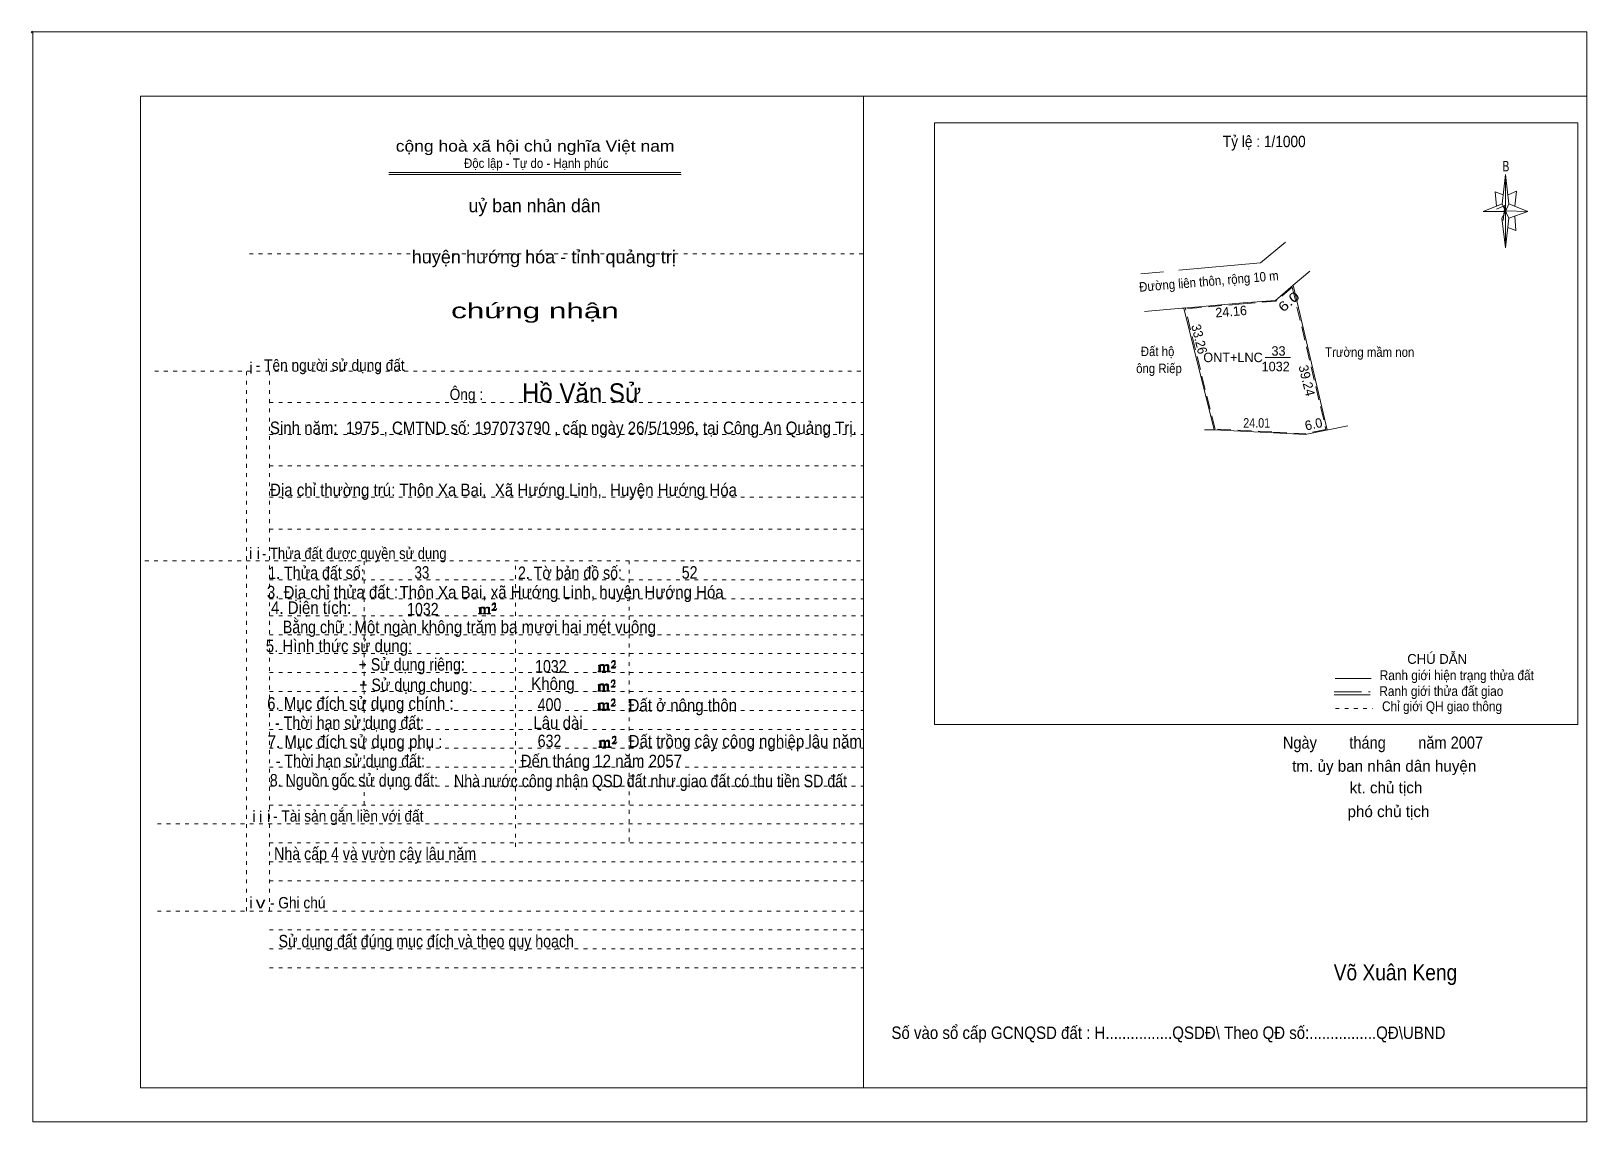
# Model space of a CAD drawing. Header units: centimetres. Extents: x -1.6 to 39.5, y -3.3 to 25.5.
import ezdxf
from ezdxf.enums import TextEntityAlignment as Align

# ---------------------------------------------------------------- set-up
doc = ezdxf.new("R2010")
doc.units = ezdxf.units.CM
doc.header["$LTSCALE"] = 0.12
for name, pattern in [('DOTTED', [1.5, 0.3, -1.2]), ('LONG_DASHED', [7.5, 6, -1.5]), ('MEDIUM_DASHED', [4.5, 3, -1.5])]:
    doc.linetypes.add(name, pattern=pattern)
for name, color, linetype, lineweight in [('1', 7, 'DOTTED', 13), ('10', 7, 'Continuous', 13), ('4', 7, 'Continuous', 13), ('5', 7, 'Continuous', 13), ('50', 7, 'Continuous', 13)]:
    doc.layers.add(name, color=color, linetype=linetype, lineweight=lineweight)

msp = doc.modelspace()

# ---------------------------------------------------------------- hatches: boundary and pattern name
at = {"layer": '50'}
for points in [[(10.27, 10.13), (10.27, 10.12), (10.27, 10.11), (10.25, 10.11), (10.24, 10.11), (10.24, 10.1), (10.33, 10.1), (10.33, 10.11), (10.32, 10.11), (10.31, 10.11), (10.31, 10.12), (10.31, 10.13), (10.31, 10.24), (10.31, 10.25), (10.32, 10.26), (10.34, 10.26), (10.35, 10.26), (10.36, 10.26), (10.37, 10.25), (10.39, 10.22), (10.39, 10.13), (10.37, 10.12), (10.37, 10.11), (10.36, 10.11), (10.35, 10.11), (10.35, 10.1), (10.44, 10.1), (10.44, 10.11), (10.43, 10.11), (10.42, 10.11), (10.42, 10.12), (10.42, 10.13), (10.42, 10.24), (10.44, 10.26), (10.45, 10.26), (10.46, 10.26), (10.49, 10.26), (10.49, 10.25), (10.5, 10.24), (10.5, 10.22), (10.5, 10.13), (10.5, 10.12), (10.49, 10.11), (10.49, 10.11), (10.47, 10.11), (10.47, 10.1), (10.56, 10.1), (10.56, 10.11), (10.55, 10.11), (10.54, 10.11), (10.53, 10.12), (10.53, 10.13), (10.53, 10.2), (10.53, 10.25), (10.53, 10.26), (10.52, 10.27), (10.5, 10.28), (10.47, 10.28), (10.46, 10.28), (10.44, 10.27), (10.41, 10.25), (10.41, 10.26), (10.4, 10.28), (10.39, 10.28), (10.37, 10.28), (10.35, 10.28), (10.34, 10.28), (10.32, 10.26), (10.31, 10.26), (10.31, 10.25), (10.31, 10.25), (10.31, 10.26), (10.31, 10.28), (10.24, 10.26), (10.24, 10.26), (10.25, 10.26), (10.27, 10.25), (10.27, 10.24), (10.27, 10.23)], [(10.69, 10.19), (10.72, 10.24), (10.72, 10.24), (10.71, 10.22), (10.69, 10.22), (10.68, 10.22), (10.63, 10.22), (10.66, 10.26), (10.67, 10.27), (10.69, 10.28), (10.69, 10.3), (10.69, 10.32), (10.69, 10.34), (10.69, 10.35), (10.69, 10.37), (10.68, 10.38), (10.67, 10.38), (10.66, 10.39), (10.65, 10.39), (10.63, 10.38), (10.63, 10.38), (10.62, 10.37), (10.61, 10.35), (10.59, 10.33), (10.61, 10.33), (10.61, 10.35), (10.62, 10.35), (10.63, 10.36), (10.65, 10.36), (10.66, 10.36), (10.67, 10.35), (10.68, 10.35), (10.68, 10.32), (10.68, 10.3), (10.66, 10.28), (10.66, 10.26), (10.65, 10.25), (10.59, 10.2), (10.59, 10.19)], [(13.42, 8.61), (13.42, 8.6), (13.42, 8.59), (13.41, 8.59), (13.4, 8.59), (13.4, 8.57), (13.48, 8.57), (13.48, 8.59), (13.47, 8.59), (13.46, 8.59), (13.46, 8.6), (13.46, 8.61), (13.46, 8.72), (13.46, 8.73), (13.47, 8.74), (13.5, 8.74), (13.51, 8.74), (13.52, 8.74), (13.53, 8.73), (13.54, 8.69), (13.54, 8.61), (13.53, 8.6), (13.53, 8.59), (13.52, 8.59), (13.51, 8.59), (13.51, 8.57), (13.6, 8.57), (13.6, 8.59), (13.58, 8.59), (13.57, 8.59), (13.57, 8.6), (13.57, 8.61), (13.57, 8.72), (13.6, 8.74), (13.61, 8.74), (13.62, 8.74), (13.64, 8.74), (13.64, 8.73), (13.65, 8.72), (13.65, 8.69), (13.65, 8.61), (13.65, 8.6), (13.64, 8.59), (13.64, 8.59), (13.63, 8.59), (13.63, 8.57), (13.72, 8.57), (13.72, 8.59), (13.7, 8.59), (13.69, 8.59), (13.68, 8.6), (13.68, 8.61), (13.68, 8.68), (13.68, 8.73), (13.68, 8.74), (13.67, 8.75), (13.65, 8.76), (13.63, 8.76), (13.62, 8.76), (13.6, 8.75), (13.56, 8.73), (13.56, 8.74), (13.55, 8.76), (13.54, 8.76), (13.53, 8.76), (13.51, 8.76), (13.5, 8.76), (13.47, 8.74), (13.46, 8.74), (13.46, 8.73), (13.46, 8.73), (13.46, 8.74), (13.46, 8.76), (13.4, 8.74), (13.4, 8.74), (13.41, 8.74), (13.42, 8.73), (13.42, 8.72), (13.42, 8.71)], [(13.85, 8.67), (13.87, 8.72), (13.87, 8.72), (13.86, 8.69), (13.85, 8.69), (13.84, 8.69), (13.78, 8.69), (13.82, 8.74), (13.83, 8.75), (13.85, 8.76), (13.85, 8.78), (13.85, 8.79), (13.85, 8.82), (13.85, 8.83), (13.85, 8.85), (13.84, 8.86), (13.83, 8.86), (13.82, 8.87), (13.8, 8.87), (13.78, 8.86), (13.78, 8.86), (13.77, 8.85), (13.76, 8.83), (13.75, 8.81), (13.76, 8.81), (13.76, 8.83), (13.77, 8.83), (13.78, 8.84), (13.8, 8.84), (13.82, 8.84), (13.83, 8.83), (13.84, 8.83), (13.84, 8.79), (13.84, 8.78), (13.82, 8.76), (13.82, 8.74), (13.8, 8.73), (13.75, 8.68), (13.75, 8.67)], [(13.41, 8.09), (13.41, 8.08), (13.41, 8.07), (13.4, 8.07), (13.39, 8.07), (13.39, 8.06), (13.48, 8.06), (13.48, 8.07), (13.47, 8.07), (13.45, 8.07), (13.45, 8.08), (13.45, 8.09), (13.45, 8.2), (13.45, 8.21), (13.47, 8.23), (13.49, 8.23), (13.5, 8.23), (13.51, 8.23), (13.52, 8.21), (13.53, 8.18), (13.53, 8.09), (13.52, 8.08), (13.52, 8.07), (13.51, 8.07), (13.5, 8.07), (13.5, 8.06), (13.59, 8.06), (13.59, 8.07), (13.58, 8.07), (13.57, 8.07), (13.57, 8.08), (13.57, 8.09), (13.57, 8.2), (13.59, 8.23), (13.6, 8.23), (13.61, 8.23), (13.63, 8.23), (13.63, 8.21), (13.64, 8.2), (13.64, 8.18), (13.64, 8.09), (13.64, 8.08), (13.63, 8.07), (13.63, 8.07), (13.62, 8.07), (13.62, 8.06), (13.71, 8.06), (13.71, 8.07), (13.7, 8.07), (13.69, 8.07), (13.67, 8.08), (13.67, 8.09), (13.67, 8.17), (13.67, 8.21), (13.67, 8.23), (13.66, 8.24), (13.64, 8.25), (13.62, 8.25), (13.61, 8.25), (13.59, 8.24), (13.55, 8.21), (13.55, 8.23), (13.54, 8.25), (13.53, 8.25), (13.52, 8.25), (13.5, 8.25), (13.49, 8.25), (13.47, 8.23), (13.45, 8.23), (13.45, 8.21), (13.45, 8.21), (13.45, 8.23), (13.45, 8.25), (13.39, 8.23), (13.39, 8.23), (13.4, 8.23), (13.41, 8.21), (13.41, 8.2), (13.41, 8.19)], [(13.84, 8.16), (13.86, 8.2), (13.86, 8.2), (13.85, 8.18), (13.84, 8.18), (13.83, 8.18), (13.77, 8.18), (13.81, 8.23), (13.82, 8.24), (13.84, 8.25), (13.84, 8.27), (13.84, 8.28), (13.84, 8.3), (13.84, 8.31), (13.84, 8.34), (13.83, 8.35), (13.82, 8.35), (13.81, 8.36), (13.8, 8.36), (13.77, 8.35), (13.77, 8.35), (13.76, 8.34), (13.75, 8.31), (13.74, 8.29), (13.75, 8.29), (13.75, 8.31), (13.76, 8.31), (13.77, 8.33), (13.8, 8.33), (13.81, 8.33), (13.82, 8.31), (13.83, 8.31), (13.83, 8.28), (13.83, 8.27), (13.81, 8.25), (13.81, 8.23), (13.8, 8.21), (13.74, 8.17), (13.74, 8.16)], [(13.84, 7.66), (13.86, 7.71), (13.86, 7.71), (13.85, 7.68), (13.84, 7.68), (13.83, 7.68), (13.77, 7.68), (13.81, 7.73), (13.82, 7.74), (13.84, 7.75), (13.84, 7.77), (13.84, 7.78), (13.84, 7.81), (13.84, 7.82), (13.84, 7.84), (13.83, 7.85), (13.82, 7.85), (13.81, 7.86), (13.79, 7.86), (13.77, 7.85), (13.77, 7.85), (13.76, 7.84), (13.75, 7.82), (13.74, 7.8), (13.75, 7.8), (13.75, 7.82), (13.76, 7.82), (13.77, 7.83), (13.79, 7.83), (13.81, 7.83), (13.82, 7.82), (13.83, 7.82), (13.83, 7.78), (13.83, 7.77), (13.81, 7.75), (13.81, 7.73), (13.79, 7.72), (13.74, 7.67), (13.74, 7.66)], [(13.41, 7.6), (13.41, 7.59), (13.41, 7.58), (13.4, 7.58), (13.39, 7.58), (13.39, 7.56), (13.47, 7.56), (13.47, 7.58), (13.46, 7.58), (13.45, 7.58), (13.45, 7.59), (13.45, 7.6), (13.45, 7.71), (13.45, 7.72), (13.46, 7.73), (13.49, 7.73), (13.5, 7.73), (13.51, 7.73), (13.52, 7.72), (13.53, 7.68), (13.53, 7.6), (13.52, 7.59), (13.52, 7.58), (13.51, 7.58), (13.5, 7.58), (13.5, 7.56), (13.59, 7.56), (13.59, 7.58), (13.57, 7.58), (13.56, 7.58), (13.56, 7.59), (13.56, 7.6), (13.56, 7.71), (13.59, 7.73), (13.6, 7.73), (13.61, 7.73), (13.63, 7.73), (13.63, 7.72), (13.64, 7.71), (13.64, 7.68), (13.64, 7.6), (13.64, 7.59), (13.63, 7.58), (13.63, 7.58), (13.62, 7.58), (13.62, 7.56), (13.71, 7.56), (13.71, 7.58), (13.69, 7.58), (13.68, 7.58), (13.67, 7.59), (13.67, 7.6), (13.67, 7.67), (13.67, 7.72), (13.67, 7.73), (13.66, 7.74), (13.64, 7.75), (13.62, 7.75), (13.61, 7.75), (13.59, 7.74), (13.55, 7.72), (13.55, 7.73), (13.54, 7.75), (13.53, 7.75), (13.52, 7.75), (13.5, 7.75), (13.49, 7.75), (13.46, 7.73), (13.45, 7.73), (13.45, 7.72), (13.45, 7.72), (13.45, 7.73), (13.45, 7.75), (13.39, 7.73), (13.39, 7.73), (13.4, 7.73), (13.41, 7.72), (13.41, 7.71), (13.41, 7.7)], [(13.44, 6.61), (13.44, 6.6), (13.44, 6.59), (13.43, 6.59), (13.42, 6.59), (13.42, 6.57), (13.5, 6.57), (13.5, 6.59), (13.49, 6.59), (13.48, 6.59), (13.48, 6.6), (13.48, 6.61), (13.48, 6.72), (13.48, 6.73), (13.49, 6.74), (13.52, 6.74), (13.53, 6.74), (13.54, 6.74), (13.55, 6.73), (13.56, 6.69), (13.56, 6.61), (13.55, 6.6), (13.55, 6.59), (13.54, 6.59), (13.53, 6.59), (13.53, 6.57), (13.62, 6.57), (13.62, 6.59), (13.6, 6.59), (13.59, 6.59), (13.59, 6.6), (13.59, 6.61), (13.59, 6.72), (13.62, 6.74), (13.63, 6.74), (13.64, 6.74), (13.66, 6.74), (13.66, 6.73), (13.67, 6.72), (13.67, 6.69), (13.67, 6.61), (13.67, 6.6), (13.66, 6.59), (13.66, 6.59), (13.65, 6.59), (13.65, 6.57), (13.74, 6.57), (13.74, 6.59), (13.72, 6.59), (13.71, 6.59), (13.7, 6.6), (13.7, 6.61), (13.7, 6.68), (13.7, 6.73), (13.7, 6.74), (13.69, 6.75), (13.67, 6.76), (13.65, 6.76), (13.64, 6.76), (13.62, 6.75), (13.58, 6.73), (13.58, 6.74), (13.57, 6.76), (13.56, 6.76), (13.55, 6.76), (13.53, 6.76), (13.52, 6.76), (13.49, 6.74), (13.48, 6.74), (13.48, 6.73), (13.48, 6.73), (13.48, 6.74), (13.48, 6.76), (13.42, 6.74), (13.42, 6.74), (13.43, 6.74), (13.44, 6.73), (13.44, 6.72), (13.44, 6.71)], [(13.87, 6.67), (13.89, 6.72), (13.89, 6.72), (13.88, 6.69), (13.87, 6.69), (13.86, 6.69), (13.8, 6.69), (13.84, 6.74), (13.85, 6.75), (13.87, 6.76), (13.87, 6.78), (13.87, 6.79), (13.87, 6.82), (13.87, 6.83), (13.87, 6.85), (13.86, 6.86), (13.85, 6.86), (13.84, 6.87), (13.82, 6.87), (13.8, 6.86), (13.8, 6.86), (13.79, 6.85), (13.78, 6.83), (13.77, 6.81), (13.78, 6.81), (13.78, 6.83), (13.79, 6.83), (13.8, 6.84), (13.82, 6.84), (13.84, 6.84), (13.85, 6.83), (13.86, 6.83), (13.86, 6.79), (13.86, 6.78), (13.84, 6.76), (13.84, 6.74), (13.82, 6.73), (13.77, 6.68), (13.77, 6.67)]]:
    msp.add_hatch(color=256, dxfattribs=at).paths.add_polyline_path(points)

# ---------------------------------------------------------------- linework, layer by layer
at = {"layer": '1', "linetype": 'Continuous'}
for p, q in [((1.31, -2.42), (1.31, 23.78)), ((1.31, 23.78), (39.51, 23.78)), ((20.41, -2.42), (20.41, 23.78)), ((39.51, -2.42), (39.51, 23.78)), ((7.87, 21.76), (15.58, 21.76)), ((7.87, 21.71), (15.59, 21.71)), ((1.31, -2.42), (39.51, -2.42))]:
    msp.add_line(p, q, dxfattribs=at)
at = {"layer": '1'}
for p, q in [((4.19, 19.61), (20.41, 19.61)), ((1.69, 16.51), (20.41, 16.51)), ((4.11, 2.25), (4.11, 16.51)), ((4.72, 2.25), (4.72, 16.51)), ((4.72, 15.68), (20.41, 15.68)), ((4.72, 14.84), (20.41, 14.84)), ((4.72, 14.01), (20.41, 14.01)), ((4.72, 13.18), (20.41, 13.18)), ((4.72, 12.34), (20.41, 12.34)), ((1.43, 11.5), (20.41, 11.5)), ((7.22, 5.05), (7.22, 11.5)), ((11.22, 3.95), (11.22, 11.5)), ((14.22, 4.09), (14.22, 11.5)), ((4.72, 11), (20.41, 11)), ((4.72, 10.5), (20.41, 10.5)), ((4.72, 10.05), (20.41, 10.05)), ((4.72, 9.55), (20.41, 9.55)), ((4.72, 9.05), (20.41, 9.05)), ((4.72, 8.55), (20.41, 8.55)), ((4.72, 8.05), (20.41, 8.05)), ((4.72, 7.55), (20.41, 7.55)), ((4.72, 7.05), (20.41, 7.05)), ((4.72, 6.55), (20.41, 6.55)), ((4.72, 6.05), (20.41, 6.05)), ((4.72, 5.55), (20.41, 5.55)), ((4.72, 5.05), (20.41, 5.05)), ((1.76, 4.55), (20.41, 4.55)), ((4.72, 4.05), (20.41, 4.05)), ((4.72, 3.55), (20.41, 3.55)), ((4.72, 3.05), (20.41, 3.05)), ((1.76, 2.25), (20.41, 2.25)), ((4.72, 1.75), (20.41, 1.75)), ((4.72, 1.25), (20.41, 1.25)), ((4.72, 0.75), (20.41, 0.75))]:
    msp.add_line(p, q, dxfattribs=at)
at = {"layer": '1', "linetype": 'Continuous'}
msp.add_lwpolyline([(-1.53, -3.32), (39.51, -3.32), (39.51, 25.48), (-1.53, 25.48)], close=True, dxfattribs=at)
at = {"layer": '10'}
for p, q in [((31.55, 19.92), (30.89, 19.37)), ((28.73, 19.18), (30.89, 19.37)), ((28.33, 19.14), (27.73, 19.08)), ((32.19, 19.15), (31.75, 18.78)), ((31.75, 18.78), (31.29, 18.38)), ((31.75, 18.78), (32.65, 14.96)), ((30.43, 18.32), (28.87, 18.18)), ((29.67, 14.96), (28.87, 18.18)), ((31.29, 18.38), (30.43, 18.32)), ((31.01, 16.87), (31.68, 16.87)), ((29.41, 14.96), (29.67, 14.96)), ((31.23, 14.88), (29.67, 14.96)), ((31.23, 14.88), (32.07, 14.84)), ((33.2, 15.07), (32.07, 14.84))]:
    msp.add_line(p, q, dxfattribs=at)
at = {"layer": '10', "linetype": 'MEDIUM_DASHED'}
for p, q in [((31.73, 18.73), (31.3, 18.36)), ((30.41, 18.29), (28.89, 18.16)), ((29.69, 14.98), (28.9, 18.19)), ((31.29, 18.36), (30.43, 18.29)), ((31.19, 14.91), (29.69, 14.98)), ((31.23, 14.9), (32.06, 14.86))]:
    msp.add_line(p, q, dxfattribs=at)
msp.add_lwpolyline([(31.73, 18.73), (32.62, 14.97), (32.06, 14.86)], dxfattribs=at)
at = {"layer": '10'}
msp.add_lwpolyline([(28.87, 18.18), (28.81, 18.18), (27.83, 18.09)], dxfattribs=at)
at = {"layer": '4'}
for p, q in [((32.86, 8.39), (33.81, 8.39)), ((32.84, 7.96), (33.79, 7.96))]:
    msp.add_line(p, q, dxfattribs=at)
at = {"layer": '4', "linetype": 'LONG_DASHED'}
msp.add_line((32.84, 8.04), (33.79, 8.04), dxfattribs=at)
at = {"layer": '4', "linetype": 'DOTTED'}
msp.add_line((32.87, 7.6), (33.86, 7.6), dxfattribs=at)
at = {"layer": '4'}
msp.add_lwpolyline([(22.28, 23.07), (39.27, 23.07), (39.27, 7.18), (22.28, 7.18)], close=True, dxfattribs=at)
msp.add_circle((-1.55, 25.47), 0.025, dxfattribs=at)
at = {"layer": '5'}
for p, q in [((37.27, 20.93), (37.36, 21.71)), ((37.45, 20.55), (37.36, 19.77)), ((37.45, 20.93), (37.95, 20.73)), ((37.61, 20.61), (37.63, 20.23)), ((37.63, 20.23), (37.42, 20.31))]:
    msp.add_line(p, q, dxfattribs=at)
for points in [[(37.36, 21.71), (37.45, 20.93), (37.36, 20.73)], [(37.36, 20.73), (36.77, 20.73), (37.27, 20.93), (37.45, 20.55), (37.95, 20.73), (37.36, 20.75)], [(37.36, 20.73), (37.36, 19.77), (37.26, 20.55)]]:
    msp.add_lwpolyline(points, close=True, dxfattribs=at)
for points in [[(37.3, 21.17), (37.09, 21.25), (37.12, 20.87)], [(37.43, 21.17), (37.65, 21.27), (37.61, 20.87)], [(37.36, 20.73), (37.27, 20.93), (36.77, 20.73)], [(37.12, 20.79), (37.34, 20.89), (37.3, 20.49)], [(37.36, 20.73), (37.45, 20.55), (37.95, 20.73)]]:
    msp.add_lwpolyline(points, dxfattribs=at)
at = {"layer": '50'}
for points in [[(10.27, 10.13), (10.27, 10.12), (10.27, 10.11), (10.25, 10.11), (10.24, 10.11), (10.24, 10.1), (10.33, 10.1), (10.33, 10.11), (10.32, 10.11), (10.31, 10.11), (10.31, 10.12), (10.31, 10.13), (10.31, 10.24), (10.31, 10.25), (10.32, 10.26), (10.34, 10.26), (10.35, 10.26), (10.36, 10.26), (10.37, 10.25), (10.39, 10.22), (10.39, 10.13), (10.37, 10.12), (10.37, 10.11), (10.36, 10.11), (10.35, 10.11), (10.35, 10.1), (10.44, 10.1), (10.44, 10.11), (10.43, 10.11), (10.42, 10.11), (10.42, 10.12), (10.42, 10.13), (10.42, 10.24), (10.44, 10.26), (10.45, 10.26), (10.46, 10.26), (10.49, 10.26), (10.49, 10.25), (10.5, 10.24), (10.5, 10.22), (10.5, 10.13), (10.5, 10.12), (10.49, 10.11), (10.49, 10.11), (10.47, 10.11), (10.47, 10.1), (10.56, 10.1), (10.56, 10.11), (10.55, 10.11), (10.54, 10.11), (10.53, 10.12), (10.53, 10.13), (10.53, 10.2), (10.53, 10.25), (10.53, 10.26), (10.52, 10.27), (10.5, 10.28), (10.47, 10.28), (10.46, 10.28), (10.44, 10.27), (10.41, 10.25), (10.41, 10.26), (10.4, 10.28), (10.39, 10.28), (10.37, 10.28), (10.35, 10.28), (10.34, 10.28), (10.32, 10.26), (10.31, 10.26), (10.31, 10.25), (10.31, 10.25), (10.31, 10.26), (10.31, 10.28), (10.24, 10.26), (10.24, 10.26), (10.25, 10.26), (10.27, 10.25), (10.27, 10.24), (10.27, 10.23)], [(10.69, 10.19), (10.72, 10.24), (10.72, 10.24), (10.71, 10.22), (10.69, 10.22), (10.68, 10.22), (10.63, 10.22), (10.66, 10.26), (10.67, 10.27), (10.69, 10.28), (10.69, 10.3), (10.69, 10.32), (10.69, 10.34), (10.69, 10.35), (10.69, 10.37), (10.68, 10.38), (10.67, 10.38), (10.66, 10.39), (10.65, 10.39), (10.63, 10.38), (10.63, 10.38), (10.62, 10.37), (10.61, 10.35), (10.59, 10.33), (10.61, 10.33), (10.61, 10.35), (10.62, 10.35), (10.63, 10.36), (10.65, 10.36), (10.66, 10.36), (10.67, 10.35), (10.68, 10.35), (10.68, 10.32), (10.68, 10.3), (10.66, 10.28), (10.66, 10.26), (10.65, 10.25), (10.59, 10.2), (10.59, 10.19)], [(13.42, 8.61), (13.42, 8.6), (13.42, 8.59), (13.41, 8.59), (13.4, 8.59), (13.4, 8.57), (13.48, 8.57), (13.48, 8.59), (13.47, 8.59), (13.46, 8.59), (13.46, 8.6), (13.46, 8.61), (13.46, 8.72), (13.46, 8.73), (13.47, 8.74), (13.5, 8.74), (13.51, 8.74), (13.52, 8.74), (13.53, 8.73), (13.54, 8.69), (13.54, 8.61), (13.53, 8.6), (13.53, 8.59), (13.52, 8.59), (13.51, 8.59), (13.51, 8.57), (13.6, 8.57), (13.6, 8.59), (13.58, 8.59), (13.57, 8.59), (13.57, 8.6), (13.57, 8.61), (13.57, 8.72), (13.6, 8.74), (13.61, 8.74), (13.62, 8.74), (13.64, 8.74), (13.64, 8.73), (13.65, 8.72), (13.65, 8.69), (13.65, 8.61), (13.65, 8.6), (13.64, 8.59), (13.64, 8.59), (13.63, 8.59), (13.63, 8.57), (13.72, 8.57), (13.72, 8.59), (13.7, 8.59), (13.69, 8.59), (13.68, 8.6), (13.68, 8.61), (13.68, 8.68), (13.68, 8.73), (13.68, 8.74), (13.67, 8.75), (13.65, 8.76), (13.63, 8.76), (13.62, 8.76), (13.6, 8.75), (13.56, 8.73), (13.56, 8.74), (13.55, 8.76), (13.54, 8.76), (13.53, 8.76), (13.51, 8.76), (13.5, 8.76), (13.47, 8.74), (13.46, 8.74), (13.46, 8.73), (13.46, 8.73), (13.46, 8.74), (13.46, 8.76), (13.4, 8.74), (13.4, 8.74), (13.41, 8.74), (13.42, 8.73), (13.42, 8.72), (13.42, 8.71)], [(13.85, 8.67), (13.87, 8.72), (13.87, 8.72), (13.86, 8.69), (13.85, 8.69), (13.84, 8.69), (13.78, 8.69), (13.82, 8.74), (13.83, 8.75), (13.85, 8.76), (13.85, 8.78), (13.85, 8.79), (13.85, 8.82), (13.85, 8.83), (13.85, 8.85), (13.84, 8.86), (13.83, 8.86), (13.82, 8.87), (13.8, 8.87), (13.78, 8.86), (13.78, 8.86), (13.77, 8.85), (13.76, 8.83), (13.75, 8.81), (13.76, 8.81), (13.76, 8.83), (13.77, 8.83), (13.78, 8.84), (13.8, 8.84), (13.82, 8.84), (13.83, 8.83), (13.84, 8.83), (13.84, 8.79), (13.84, 8.78), (13.82, 8.76), (13.82, 8.74), (13.8, 8.73), (13.75, 8.68), (13.75, 8.67)], [(13.41, 8.09), (13.41, 8.08), (13.41, 8.07), (13.4, 8.07), (13.39, 8.07), (13.39, 8.06), (13.48, 8.06), (13.48, 8.07), (13.47, 8.07), (13.45, 8.07), (13.45, 8.08), (13.45, 8.09), (13.45, 8.2), (13.45, 8.21), (13.47, 8.23), (13.49, 8.23), (13.5, 8.23), (13.51, 8.23), (13.52, 8.21), (13.53, 8.18), (13.53, 8.09), (13.52, 8.08), (13.52, 8.07), (13.51, 8.07), (13.5, 8.07), (13.5, 8.06), (13.59, 8.06), (13.59, 8.07), (13.58, 8.07), (13.57, 8.07), (13.57, 8.08), (13.57, 8.09), (13.57, 8.2), (13.59, 8.23), (13.6, 8.23), (13.61, 8.23), (13.63, 8.23), (13.63, 8.21), (13.64, 8.2), (13.64, 8.18), (13.64, 8.09), (13.64, 8.08), (13.63, 8.07), (13.63, 8.07), (13.62, 8.07), (13.62, 8.06), (13.71, 8.06), (13.71, 8.07), (13.7, 8.07), (13.69, 8.07), (13.67, 8.08), (13.67, 8.09), (13.67, 8.17), (13.67, 8.21), (13.67, 8.23), (13.66, 8.24), (13.64, 8.25), (13.62, 8.25), (13.61, 8.25), (13.59, 8.24), (13.55, 8.21), (13.55, 8.23), (13.54, 8.25), (13.53, 8.25), (13.52, 8.25), (13.5, 8.25), (13.49, 8.25), (13.47, 8.23), (13.45, 8.23), (13.45, 8.21), (13.45, 8.21), (13.45, 8.23), (13.45, 8.25), (13.39, 8.23), (13.39, 8.23), (13.4, 8.23), (13.41, 8.21), (13.41, 8.2), (13.41, 8.19)], [(13.84, 8.16), (13.86, 8.2), (13.86, 8.2), (13.85, 8.18), (13.84, 8.18), (13.83, 8.18), (13.77, 8.18), (13.81, 8.23), (13.82, 8.24), (13.84, 8.25), (13.84, 8.27), (13.84, 8.28), (13.84, 8.3), (13.84, 8.31), (13.84, 8.34), (13.83, 8.35), (13.82, 8.35), (13.81, 8.36), (13.8, 8.36), (13.77, 8.35), (13.77, 8.35), (13.76, 8.34), (13.75, 8.31), (13.74, 8.29), (13.75, 8.29), (13.75, 8.31), (13.76, 8.31), (13.77, 8.33), (13.8, 8.33), (13.81, 8.33), (13.82, 8.31), (13.83, 8.31), (13.83, 8.28), (13.83, 8.27), (13.81, 8.25), (13.81, 8.23), (13.8, 8.21), (13.74, 8.17), (13.74, 8.16)], [(13.84, 7.66), (13.86, 7.71), (13.86, 7.71), (13.85, 7.68), (13.84, 7.68), (13.83, 7.68), (13.77, 7.68), (13.81, 7.73), (13.82, 7.74), (13.84, 7.75), (13.84, 7.77), (13.84, 7.78), (13.84, 7.81), (13.84, 7.82), (13.84, 7.84), (13.83, 7.85), (13.82, 7.85), (13.81, 7.86), (13.79, 7.86), (13.77, 7.85), (13.77, 7.85), (13.76, 7.84), (13.75, 7.82), (13.74, 7.8), (13.75, 7.8), (13.75, 7.82), (13.76, 7.82), (13.77, 7.83), (13.79, 7.83), (13.81, 7.83), (13.82, 7.82), (13.83, 7.82), (13.83, 7.78), (13.83, 7.77), (13.81, 7.75), (13.81, 7.73), (13.79, 7.72), (13.74, 7.67), (13.74, 7.66)], [(13.41, 7.6), (13.41, 7.59), (13.41, 7.58), (13.4, 7.58), (13.39, 7.58), (13.39, 7.56), (13.47, 7.56), (13.47, 7.58), (13.46, 7.58), (13.45, 7.58), (13.45, 7.59), (13.45, 7.6), (13.45, 7.71), (13.45, 7.72), (13.46, 7.73), (13.49, 7.73), (13.5, 7.73), (13.51, 7.73), (13.52, 7.72), (13.53, 7.68), (13.53, 7.6), (13.52, 7.59), (13.52, 7.58), (13.51, 7.58), (13.5, 7.58), (13.5, 7.56), (13.59, 7.56), (13.59, 7.58), (13.57, 7.58), (13.56, 7.58), (13.56, 7.59), (13.56, 7.6), (13.56, 7.71), (13.59, 7.73), (13.6, 7.73), (13.61, 7.73), (13.63, 7.73), (13.63, 7.72), (13.64, 7.71), (13.64, 7.68), (13.64, 7.6), (13.64, 7.59), (13.63, 7.58), (13.63, 7.58), (13.62, 7.58), (13.62, 7.56), (13.71, 7.56), (13.71, 7.58), (13.69, 7.58), (13.68, 7.58), (13.67, 7.59), (13.67, 7.6), (13.67, 7.67), (13.67, 7.72), (13.67, 7.73), (13.66, 7.74), (13.64, 7.75), (13.62, 7.75), (13.61, 7.75), (13.59, 7.74), (13.55, 7.72), (13.55, 7.73), (13.54, 7.75), (13.53, 7.75), (13.52, 7.75), (13.5, 7.75), (13.49, 7.75), (13.46, 7.73), (13.45, 7.73), (13.45, 7.72), (13.45, 7.72), (13.45, 7.73), (13.45, 7.75), (13.39, 7.73), (13.39, 7.73), (13.4, 7.73), (13.41, 7.72), (13.41, 7.71), (13.41, 7.7)], [(13.44, 6.61), (13.44, 6.6), (13.44, 6.59), (13.43, 6.59), (13.42, 6.59), (13.42, 6.57), (13.5, 6.57), (13.5, 6.59), (13.49, 6.59), (13.48, 6.59), (13.48, 6.6), (13.48, 6.61), (13.48, 6.72), (13.48, 6.73), (13.49, 6.74), (13.52, 6.74), (13.53, 6.74), (13.54, 6.74), (13.55, 6.73), (13.56, 6.69), (13.56, 6.61), (13.55, 6.6), (13.55, 6.59), (13.54, 6.59), (13.53, 6.59), (13.53, 6.57), (13.62, 6.57), (13.62, 6.59), (13.6, 6.59), (13.59, 6.59), (13.59, 6.6), (13.59, 6.61), (13.59, 6.72), (13.62, 6.74), (13.63, 6.74), (13.64, 6.74), (13.66, 6.74), (13.66, 6.73), (13.67, 6.72), (13.67, 6.69), (13.67, 6.61), (13.67, 6.6), (13.66, 6.59), (13.66, 6.59), (13.65, 6.59), (13.65, 6.57), (13.74, 6.57), (13.74, 6.59), (13.72, 6.59), (13.71, 6.59), (13.7, 6.6), (13.7, 6.61), (13.7, 6.68), (13.7, 6.73), (13.7, 6.74), (13.69, 6.75), (13.67, 6.76), (13.65, 6.76), (13.64, 6.76), (13.62, 6.75), (13.58, 6.73), (13.58, 6.74), (13.57, 6.76), (13.56, 6.76), (13.55, 6.76), (13.53, 6.76), (13.52, 6.76), (13.49, 6.74), (13.48, 6.74), (13.48, 6.73), (13.48, 6.73), (13.48, 6.74), (13.48, 6.76), (13.42, 6.74), (13.42, 6.74), (13.43, 6.74), (13.44, 6.73), (13.44, 6.72), (13.44, 6.71)], [(13.87, 6.67), (13.89, 6.72), (13.89, 6.72), (13.88, 6.69), (13.87, 6.69), (13.86, 6.69), (13.8, 6.69), (13.84, 6.74), (13.85, 6.75), (13.87, 6.76), (13.87, 6.78), (13.87, 6.79), (13.87, 6.82), (13.87, 6.83), (13.87, 6.85), (13.86, 6.86), (13.85, 6.86), (13.84, 6.87), (13.82, 6.87), (13.8, 6.86), (13.8, 6.86), (13.79, 6.85), (13.78, 6.83), (13.77, 6.81), (13.78, 6.81), (13.78, 6.83), (13.79, 6.83), (13.8, 6.84), (13.82, 6.84), (13.84, 6.84), (13.85, 6.83), (13.86, 6.83), (13.86, 6.79), (13.86, 6.78), (13.84, 6.76), (13.84, 6.74), (13.82, 6.73), (13.77, 6.68), (13.77, 6.67)]]:
    msp.add_lwpolyline(points, close=True, dxfattribs=at)

# ---------------------------------------------------------------- texts
at = {"layer": '1'}
for s, height, width, p in [('cộng hoà xã hội chủ nghĩa Việt nam', 0.3, 1.15, (11.735, 22.31)), ('Tỷ lệ : 1/1000', 0.3, 0.9, (30.99, 22.43)), ('Độc lập - Tự do - Hạnh phúc', 0.25, 0.9, (11.765, 21.88)), ('chứng nhận', 0.4, 1.55, (11.73, 17.91)), ('- Tên người sử dụng đất', 0.3, 0.9, (6.325, 16.52)), ('Hồ Văn Sử', 0.5, 0.95, (12.96, 15.69)), ('- Thửa đất được quyền sử dụng', 0.3, 0.85, (6.96, 11.55)), ('- Tài sản gắn liền với đất ', 0.3, 0.9, (6.85, 4.61)), ('v', 0.3, 1.3, (4.485, 2.32)), ('- Ghi chú', 0.3, 0.9, (5.465, 2.32)), ('Võ Xuân Keng', 0.42, 0.9, (34.455, 0.42))]:
    msp.add_text(s, height=height, dxfattribs=dict(at, width=width)).set_placement(p, align=Align.CENTER)
for s, height, p in [('uỷ ban nhân dân', 0.35, (11.72, 20.71)), ('i', 0.3, (4.235, 16.45)), ('i', 0.3, (4.225, 11.55)), ('i', 0.3, (4.425, 11.55)), ('i', 0.3, (4.315, 4.6)), ('i', 0.3, (4.485, 4.59)), ('i', 0.3, (4.695, 4.6)), ('i', 0.3, (4.235, 2.32))]:
    msp.add_text(s, height=height, dxfattribs=at).set_placement(p, align=Align.CENTER)
at = {"layer": '10'}
for s, rotation, width, p in [('Đường liên thôn, rộng 10 m ', 4.808, 0.9, (29.579, 18.766)), ('6.0', 40.389, 1.3, (31.719, 18.252)), ('33.26', 283.827, 0.95, (29.154, 17.33))]:
    msp.add_text(s, height=0.25, rotation=rotation, dxfattribs=dict(at, width=width)).set_placement(p, align=Align.CENTER)
for s, rotation, p in [('24.16', 4.776, (30.125, 17.964)), ('39.24', 283.827, (31.992, 16.235)), ('6.0', 12.141, (32.319, 14.991))]:
    msp.add_text(s, height=0.25, rotation=rotation, dxfattribs=at).set_placement(p, align=Align.CENTER)
for s, height, width, p in [('Đất hộ ', 0.25, 0.9, (28.215, 16.91)), ('Trường mầm non', 0.25, 0.9, (33.775, 16.89)), ('ông Riếp', 0.25, 0.9, (28.21, 16.46)), ('24.01', 0.25, 0.85, (30.79, 15.02)), ('1032', 0.33, 0.85, (8.77, 10.06)), ('Một ngàn không trăm ba mươi hai mét vuông', 0.33, 0.9, (10.945, 9.59)), ('1032', 0.33, 0.85, (12.15, 8.55)), ('632', 0.33, 0.85, (12.115, 6.58))]:
    msp.add_text(s, height=height, dxfattribs=dict(at, width=width)).set_placement(p, align=Align.CENTER)
msp.add_text('ONT+LNC', height=0.25, dxfattribs=at).set_placement((30.95, 16.75), align=Align.RIGHT)
for s, p in [('33', (31.18, 16.92)), ('1032', (30.92, 16.51))]:
    msp.add_text(s, height=0.25, dxfattribs=at).set_placement(p)
at = {"layer": '4'}
msp.add_text('CHÚ DẪN', height=0.2591, dxfattribs=at).set_placement((35.555, 8.78), align=Align.CENTER)
at = {"layer": '4', "width": 0.9}
for s, p in [('Ranh giới hiện trạng thửa đất', (36.075, 8.35)), ('Ranh giới thửa đất giao ', (35.71, 7.93)), ('Chỉ giới QH giao thông', (35.685, 7.53))]:
    msp.add_text(s, height=0.2591, dxfattribs=at).set_placement(p, align=Align.CENTER)
at = {"layer": '5', "width": 0.75}
msp.add_text('B', height=0.276, dxfattribs=at).set_placement((37.37, 21.79), align=Align.CENTER)
at = {"layer": '50'}
for s, height, width, p in [('  huyện hướng hóa - tỉnh quảng trị', 0.34, 1.05, (11.83, 19.36)), ('Ông :', 0.3, 0.9, (9.92, 15.75)), ('Sinh năm:  1975 , CMTND số: 197073790 , cấp ngày 26/5/1996, tại Công An Quảng Trị.', 0.33, 0.9, (12.48, 14.85)), ('Địa chỉ thường trú: Thôn Xa Bai,  Xã Hướng Linh,  Huyện Hướng Hóa', 0.33, 0.9, (10.9, 13.21)), ('1. Thửa đất số:  ', 0.33, 0.85, (6.065, 11.02)), ('33', 0.33, 0.8, (8.745, 11.03)), ('2. Tờ bản đồ số:  ', 0.33, 0.85, (12.76, 11.02)), ('52', 0.33, 0.85, (15.815, 11.03)), ('3. Địa chỉ thửa đất : ', 0.33, 0.9, (6.44, 10.51)), ('Thôn Xa Bai, xã Hướng Linh, huyện Hướng Hóa', 0.33, 0.9, (12.435, 10.51)), ('4. Diện tích: ', 0.33, 0.9, (5.875, 10.1)), ('Bằng chữ :', 0.33, 0.85, (5.99, 9.59)), ('5. Hình thức sử dụng:', 0.33, 0.9, (6.555, 9.09)), ('+ Sử dụng riêng:', 0.33, 0.85, (8.475, 8.6)), ('+ Sử dụng chung:', 0.33, 0.85, (8.585, 8.06)), ('Không', 0.33, 0.9, (12.205, 8.09)), ('6. Mục đích sử dụng chính :', 0.33, 0.9, (7.12, 7.57)), ('400', 0.33, 0.85, (12.115, 7.54)), ('Đất ở nông thôn', 0.33, 0.9, (15.635, 7.52)), ('- Thời hạn sử dụng đất:', 0.33, 0.85, (6.835, 7.06)), ('Lâu dài', 0.33, 0.9, (12.34, 7.06)), ('7. Mục đích sử dụng phụ :', 0.33, 0.9, (6.98, 6.56)), ('Đất trồng cây công nghiệp lâu năm', 0.33, 0.9, (17.285, 6.57)), ('Ngày        tháng        năm 2007', 0.32, 0.9, (34.125, 6.54)), ('- Thời hạn sử dụng đất:', 0.33, 0.85, (6.855, 6.05)), ('Đến tháng 12 năm 2057', 0.33, 0.9, (13.485, 6.05)), ('8. Nguồn gốc sử dụng đất:', 0.33, 0.85, (6.95, 5.54)), ('Nhà nước công nhận QSD đất như giao đất có thu tiền SD đất ', 0.33, 0.85, (14.835, 5.52)), ('Nhà cấp 4 và vườn cây lâu năm', 0.33, 0.85, (7.51, 3.6)), ('Sử dụng đất đúng mục đích và theo quy hoạch', 0.33, 0.85, (8.86, 1.29)), ('Số vào sổ cấp GCNQSD đất : H................QSDĐ\\ Theo QĐ số:................QĐ\\UBND', 0.33, 0.9, (28.46, -1.13))]:
    msp.add_text(s, height=height, dxfattribs=dict(at, width=width)).set_placement(p, align=Align.CENTER)
for s, p in [('tm. ủy ban nhân dân huyện ', (34.215, 5.93)), ('kt. chủ tịch', (34.205, 5.36)), ('phó chủ tịch', (34.27, 4.73))]:
    msp.add_text(s, height=0.3, dxfattribs=at).set_placement(p, align=Align.CENTER)

doc.saveas('drawing.dxf')
